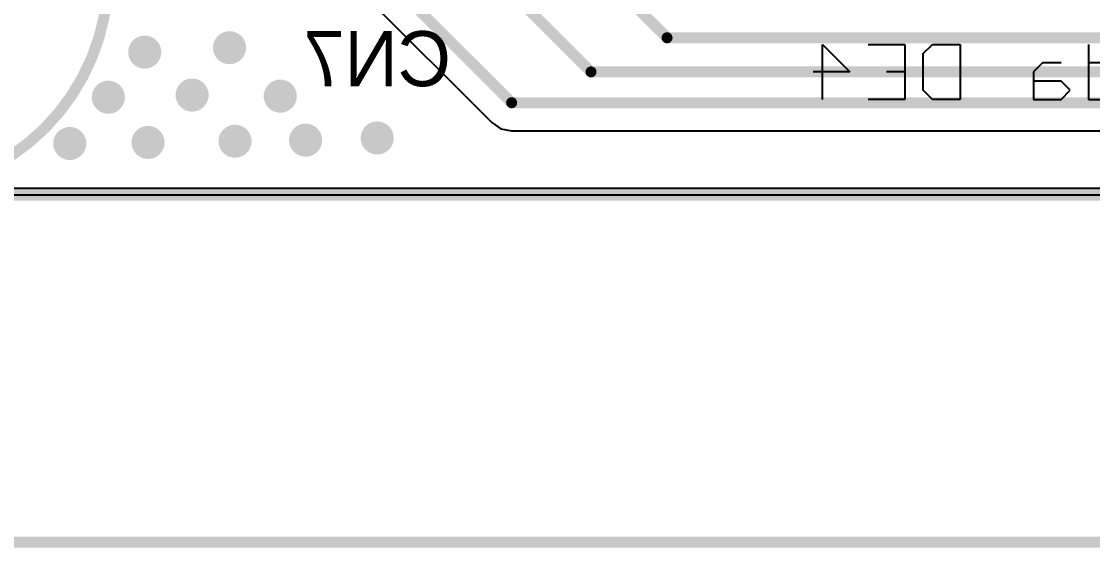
# Model space of a CAD drawing. Extents: x 8 to 204, y 9 to 177.
# Drawn here: x 22.69 to 47.38, y 9.65 to 21.79 of the extents above; entities that cross this region are included whole.
import ezdxf

# ---------------------------------------------------------------- set-up
doc = ezdxf.new("R2010")
doc.units = 0
doc.layers.get('0').update_dxf_attribs({"linetype": 'CONTINUOUS'})
for name, color, linetype in [('BOTTOMLAYER', 5, 'CONTINUOUS'), ('BOTTOMOVERLAY', 54, 'CONTINUOUS'), ('BOTTOMSOLDER', 6, 'CONTINUOUS'), ('MECHANICAL13', 56, 'CONTINUOUS'), ('MECHANICAL3', 76, 'CONTINUOUS'), ('MULTILAYER', 9, 'CONTINUOUS'), ('PADHOLELAYER', 156, 'CONTINUOUS'), ('TOPLAYER', 1, 'CONTINUOUS'), ('TOPOVERLAY', 2, 'CONTINUOUS'), ('TOPSOLDER', 216, 'CONTINUOUS'), ('VIAHOLELAYER', 16, 'CONTINUOUS')]:
    doc.layers.add(name, color=color, linetype=linetype)

# ---------------------------------------------------------------- blocks, each defined once
blk = doc.blocks.new('______3_114')
at = {"layer": 'BOTTOMLAYER', "const_width": 0.762}
blk.add_lwpolyline([(-0.381, 0, 1), (0.381, 0, 1)], format="xyb", close=True, dxfattribs=at)
at = {"layer": 'BOTTOMSOLDER', "const_width": 0.864}
blk.add_lwpolyline([(-0.432, 0, 1), (0.432, 0, 1)], format="xyb", close=True, dxfattribs=at)
at = {"layer": 'MULTILAYER', "const_width": 0.762}
blk.add_lwpolyline([(-0.381, 0, 1), (0.381, 0, 1)], format="xyb", close=True, dxfattribs=at)
at = {"layer": 'PADHOLELAYER', "const_width": 1.5}
blk.add_lwpolyline([(-0.75, 0, 1), (0.75, 0, 1)], format="xyb", close=True, dxfattribs=at)
at = {"layer": 'TOPLAYER', "const_width": 0.762}
blk.add_lwpolyline([(-0.381, 0, 1), (0.381, 0, 1)], format="xyb", close=True, dxfattribs=at)
at = {"layer": 'TOPOVERLAY'}
for points, const_width in [([(5, 0, 1), (-5, 0, 1)], 0.254), ([(-5.064, 0, 1), (-4.937, 0, 1)], 0.127), ([(4.937, 0, 1), (5.064, 0, 1)], 0.127)]:
    blk.add_lwpolyline(points, format="xyb", close=True, dxfattribs=dict(at, const_width=const_width))
at = {"layer": 'TOPSOLDER', "const_width": 0.864}
blk.add_lwpolyline([(-0.432, 0, 1), (0.432, 0, 1)], format="xyb", close=True, dxfattribs=at)

msp = doc.modelspace()

# ---------------------------------------------------------------- linework, layer by layer
at = {"layer": 'BOTTOMLAYER'}
for p, q in [((30.487, 22.496), (33.527, 19.456)), ((33.527, 19.456), (33.737, 19.315)), ((33.737, 19.315), (33.985, 19.266)), ((33.985, 19.266), (167.303, 19.266)), ((190.119, 17.78), (14.605, 17.78))]:
    msp.add_line(p, q, dxfattribs=at)
at = {"layer": 'BOTTOMLAYER', "const_width": 0.254}
for points in [[(30.175, 23.724), (33.985, 19.914)], [(32.715, 23.724), (35.814, 20.625)], [(35.255, 23.724), (37.567, 21.412)], [(37.567, 21.412), (152.419, 21.412)], [(35.814, 20.625), (159.734, 20.625)], [(33.985, 19.914), (167.303, 19.914)]]:
    msp.add_lwpolyline(points, dxfattribs=at)
at = {"layer": 'BOTTOMLAYER'}
for points, const_width in [([(27.292, 21.184, 1), (27.673, 21.184, 1)], 0.381), ([(37.503, 21.412, 1), (37.63, 21.412, 1)], 0.127), ([(37.503, 21.412, 1), (37.63, 21.412, 1)], 0.127), ([(25.337, 21.082, 1), (25.718, 21.082, 1)], 0.381), ([(35.751, 20.625, 1), (35.877, 20.625, 1)], 0.127), ([(35.751, 20.625, 1), (35.877, 20.625, 1)], 0.127), ([(24.498, 20.041, 1), (24.879, 20.041, 1)], 0.381), ([(26.429, 20.091, 1), (26.81, 20.091, 1)], 0.381), ([(28.461, 20.066, 1), (28.842, 20.066, 1)], 0.381), ([(33.922, 19.914, 1), (34.049, 19.914, 1)], 0.127), ([(33.922, 19.914, 1), (34.049, 19.914, 1)], 0.127), ([(23.609, 18.974, 1), (23.99, 18.974, 1)], 0.381), ([(25.413, 18.999, 1), (25.794, 18.999, 1)], 0.381), ([(27.419, 19.025, 1), (27.8, 19.025, 1)], 0.381), ([(29.045, 19.05, 1), (29.426, 19.05, 1)], 0.381), ([(30.696, 19.101, 1), (31.077, 19.101, 1)], 0.381)]:
    msp.add_lwpolyline(points, format="xyb", close=True, dxfattribs=dict(at, const_width=const_width))
at = {"layer": 'BOTTOMOVERLAY'}
for p, q in [((41.147, 19.99), (41.147, 21.259)), ((41.147, 21.259), (41.781, 20.625)), ((42.205, 21.259), (43.051, 21.259)), ((43.051, 21.259), (43.051, 19.99)), ((43.474, 21.048), (43.686, 21.259)), ((43.686, 21.259), (44.321, 21.259)), ((44.321, 21.259), (44.321, 19.99)), ((47.283, 21.259), (47.283, 19.99)), ((43.474, 20.201), (43.474, 21.048)), ((46.225, 20.836), (46.013, 20.625)), ((46.648, 20.836), (46.225, 20.836)), ((47.918, 20.836), (47.283, 20.836)), ((41.781, 20.625), (40.935, 20.625)), ((43.051, 20.625), (42.628, 20.625)), ((46.013, 20.625), (46.013, 19.99)), ((46.648, 20.413), (46.013, 20.413)), ((46.86, 20.201), (46.648, 20.413)), ((43.686, 19.99), (43.474, 20.201)), ((46.648, 19.99), (46.86, 20.201)), ((43.051, 19.99), (42.205, 19.99)), ((44.321, 19.99), (43.686, 19.99)), ((46.013, 19.99), (46.648, 19.99)), ((47.283, 19.99), (47.918, 19.99))]:
    msp.add_line(p, q, dxfattribs=at)
at = {"layer": 'MECHANICAL13', "const_width": 0.254}
msp.add_lwpolyline([(14.011, 9.779), (93.3, 9.779)], dxfattribs=at)
at = {"layer": 'MECHANICAL3', "const_width": 0.254}
msp.add_lwpolyline([(14.605, 17.78), (190.5, 17.78)], dxfattribs=at)
at = {"layer": 'MULTILAYER', "const_width": 0.381}
for points in [[(27.292, 21.184, 1), (27.673, 21.184, 1)], [(25.337, 21.082, 1), (25.718, 21.082, 1)], [(24.498, 20.041, 1), (24.879, 20.041, 1)], [(26.429, 20.091, 1), (26.81, 20.091, 1)], [(28.461, 20.066, 1), (28.842, 20.066, 1)], [(23.609, 18.974, 1), (23.99, 18.974, 1)], [(25.413, 18.999, 1), (25.794, 18.999, 1)], [(27.419, 19.025, 1), (27.8, 19.025, 1)], [(29.045, 19.05, 1), (29.426, 19.05, 1)], [(30.696, 19.101, 1), (31.077, 19.101, 1)]]:
    msp.add_lwpolyline(points, format="xyb", close=True, dxfattribs=at)
at = {"layer": 'TOPLAYER'}
msp.add_line((190.475, 17.932), (14.808, 17.932), dxfattribs=at)
at = {"layer": 'TOPLAYER', "const_width": 0.381}
for points in [[(27.292, 21.184, 1), (27.673, 21.184, 1)], [(25.337, 21.082, 1), (25.718, 21.082, 1)], [(24.498, 20.041, 1), (24.879, 20.041, 1)], [(26.429, 20.091, 1), (26.81, 20.091, 1)], [(28.461, 20.066, 1), (28.842, 20.066, 1)], [(23.609, 18.974, 1), (23.99, 18.974, 1)], [(25.413, 18.999, 1), (25.794, 18.999, 1)], [(27.419, 19.025, 1), (27.8, 19.025, 1)], [(29.045, 19.05, 1), (29.426, 19.05, 1)], [(30.696, 19.101, 1), (31.077, 19.101, 1)]]:
    msp.add_lwpolyline(points, format="xyb", close=True, dxfattribs=at)
at = {"layer": 'VIAHOLELAYER', "const_width": 0.191}
for points in [[(25.432, 21.082, 1), (25.622, 21.082, 1)], [(27.388, 21.184, 1), (27.578, 21.184, 1)], [(26.524, 20.091, 1), (26.714, 20.091, 1)], [(28.556, 20.066, 1), (28.746, 20.066, 1)], [(24.594, 20.041, 1), (24.784, 20.041, 1)], [(30.791, 19.101, 1), (30.982, 19.101, 1)], [(23.705, 18.974, 1), (23.895, 18.974, 1)], [(25.508, 18.999, 1), (25.698, 18.999, 1)], [(27.515, 19.025, 1), (27.705, 19.025, 1)], [(29.14, 19.05, 1), (29.331, 19.05, 1)]]:
    msp.add_lwpolyline(points, format="xyb", close=True, dxfattribs=at)

# ---------------------------------------------------------------- block references
msp.add_blockref('______3_114', (19.685, 22.86))

# ---------------------------------------------------------------- texts
at = {"layer": 'BOTTOMOVERLAY', "text_generation_flag": 2}
msp.add_text('CN7', height=1.27, dxfattribs=at).set_placement((32.588, 20.295))

doc.saveas('drawing.dxf')
